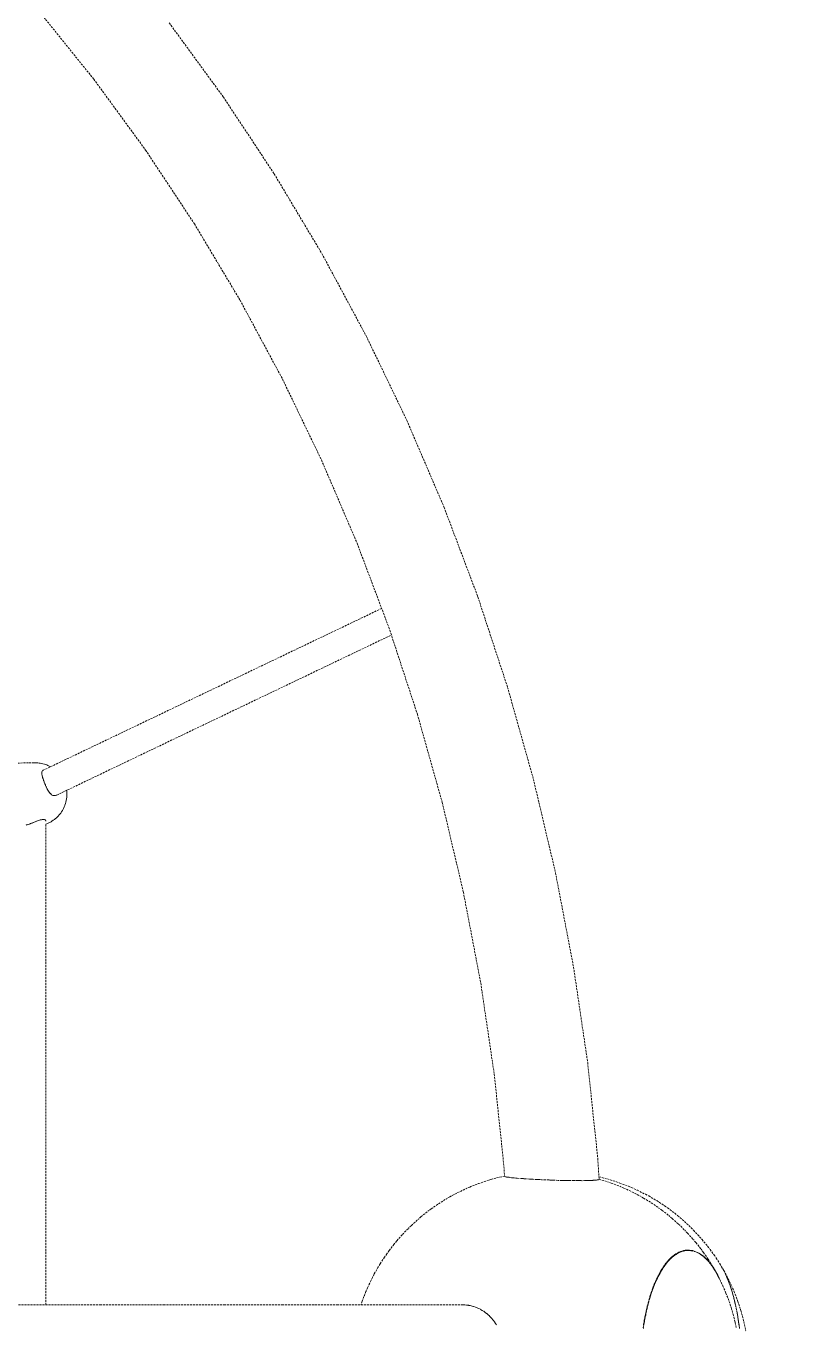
# Model space of a CAD drawing. Header units: millimetres. Extents: x -3308 to 2964, y -3155 to 3173.
# Drawn here: x 1099 to 1597, y 413 to 1241 of the extents above; entities that cross this region are included whole.
import ezdxf

# ---------------------------------------------------------------- set-up
doc = ezdxf.new("R2010")
doc.units = ezdxf.units.MM
doc.linetypes.add('HIDDEN', pattern=[1.905, 1.27, -0.635])
doc.layers.add('DIKOM_ЗОНА', color=90, linetype='Continuous')
doc.layers.add('DIKOM_ОБЪЕКТ', color=7, linetype='Continuous')

msp = doc.modelspace()

# ---------------------------------------------------------------- linework, layer by layer
at = {"layer": 'DIKOM_ЗОНА', "color": 3, "lineweight": 15}
msp.add_lwpolyline([(693.692, -2363.404, 0.3679002), (2964.216, 270.488), (2964.216, 516.8, 0.3679002), (693.692, 3150.693, 0.0687424), (35.058, 3150.693, 0.2995804), (-2457.405, 582.584, 0.0938746), (-2457.817, 210.366, 0.3002322), (35.058, -2363.404, 0.0687424)], format="xyb", close=True, dxfattribs=at)
at = {"layer": 'DIKOM_ОБЪЕКТ', "color": 7, "linetype": 'HIDDEN', "lineweight": 15}
for p, q in [((1108.158, 1249.161), (1142.463, 1206.568)), ((1190.456, 1242.51), (1224.921, 1195.34)), ((1142.425, 1206.619), (1175.43, 1161.448)), ((1224.921, 1195.34), (1257.373, 1146.302)), ((1175.43, 1161.448), (1206.506, 1114.488)), ((1257.373, 1146.302), (1287.734, 1095.511)), ((1206.506, 1114.488), (1235.58, 1065.85)), ((1287.734, 1095.511), (1315.935, 1043.086)), ((1235.58, 1065.85), (1262.586, 1015.647)), ((1315.935, 1043.086), (1341.91, 989.148)), ((1262.586, 1015.647), (1287.46, 963.995)), ((1341.91, 989.148), (1365.597, 933.824)), ((1287.46, 963.995), (1310.143, 911.016)), ((1365.597, 933.824), (1386.942, 877.244)), ((1310.143, 911.016), (1330.498, 857.06)), ((1325.835, 869.42), (1110.13, 766.267)), ((1386.942, 877.244), (1387.11, 876.765)), ((1387.11, 876.765), (1406.044, 819.117)), ((1330.415, 857.313), (1348.583, 801.996)), ((1118.895, 750.511), (1332.009, 852.459)), ((1406.044, 819.117), (1422.544, 760.481)), ((1348.583, 801.996), (1364.416, 745.731)), ((1104.523, 771.066), (1090.795, 770.842)), ((1105.445, 771.069), (1104.523, 771.066)), ((1105.445, 771.069), (1106.67, 771.019)), ((1106.67, 771.019), (1107.68, 770.903)), ((1107.68, 770.903), (1108.343, 770.82)), ((1108.343, 770.82), (1109.34, 770.627)), ((1109.34, 770.627), (1109.985, 770.482)), ((1110.963, 770.214), (1109.985, 770.482)), ((1111.583, 770.011), (1110.963, 770.214)), ((1112.535, 769.67), (1111.583, 770.011)), ((1109.303, 764.619), (1109.319, 764.865)), ((1109.313, 764.207), (1109.312, 764.476)), ((1109.338, 763.969), (1109.313, 764.189)), ((1109.328, 765.003), (1109.398, 765.31)), ((1109.364, 763.738), (1109.338, 763.969)), ((1109.446, 763.223), (1109.391, 763.601)), ((1109.405, 765.346), (1109.509, 765.631)), ((1109.569, 762.686), (1109.487, 763.041)), ((1109.714, 762.087), (1109.576, 762.65)), ((1109.677, 765.893), (1109.882, 766.1)), ((1109.824, 761.735), (1109.722, 762.058)), ((1109.891, 761.47), (1109.824, 761.735)), ((1109.887, 766.104), (1110.122, 766.261)), ((1113.12, 769.412), (1112.535, 769.67)), ((1114.04, 769.004), (1113.12, 769.412)), ((1114.897, 768.546), (1114.04, 769.004)), ((1110.01, 761.093), (1109.89, 761.47)), ((1110.084, 760.858), (1110.01, 761.093)), ((1110.302, 760.186), (1110.123, 760.749)), ((1110.47, 759.733), (1110.341, 760.077)), ((1110.545, 759.496), (1110.47, 759.733)), ((1110.713, 759.04), (1110.557, 759.458)), ((1110.806, 758.791), (1110.713, 759.04)), ((1111.079, 758.068), (1110.849, 758.688)), ((1111.27, 757.62), (1111.115, 757.983)), ((1111.371, 757.347), (1111.27, 757.62)), ((1111.556, 756.911), (1111.387, 757.308)), ((1111.675, 756.63), (1111.556, 756.911)), ((1111.969, 755.957), (1111.724, 756.531)), ((1112.226, 755.424), (1112.03, 755.828)), ((1112.553, 754.739), (1112.308, 755.234)), ((1112.787, 754.304), (1112.638, 754.569)), ((1112.962, 753.958), (1112.787, 754.304)), ((1113.142, 753.649), (1112.977, 753.931)), ((1113.313, 753.354), (1113.142, 753.649)), ((1125.144, 753.166), (1125.102, 753.479)), ((1422.544, 760.481), (1436.571, 700.992)), ((1113.669, 752.788), (1113.433, 753.175)), ((1113.827, 752.565), (1113.669, 752.788)), ((1114.021, 752.291), (1113.827, 752.565)), ((1114.225, 752.042), (1114.036, 752.27)), ((1114.395, 751.819), (1114.225, 752.042)), ((1114.685, 751.498), (1114.41, 751.801)), ((1115.17, 751.04), (1114.789, 751.385)), ((1115.568, 750.736), (1115.344, 750.911)), ((1115.958, 750.501), (1115.568, 750.736)), ((1116.371, 750.318), (1116.002, 750.48)), ((1116.79, 750.198), (1116.385, 750.312)), ((1117.214, 750.14), (1116.805, 750.195)), ((1117.624, 750.144), (1117.215, 750.14)), ((1117.641, 750.143), (1118.047, 750.205)), ((1118.064, 750.209), (1118.471, 750.327)), ((1118.487, 750.333), (1118.895, 750.51)), ((1124.068, 744.121), (1124.388, 745.068)), ((1124.388, 745.068), (1124.661, 746.039)), ((1124.661, 746.039), (1124.883, 747.029)), ((1124.883, 747.029), (1125.056, 748.036)), ((1125.056, 748.036), (1125.177, 749.054)), ((1125.23, 752.14), (1125.144, 753.166)), ((1125.247, 750.08), (1125.177, 749.054)), ((1125.23, 752.14), (1125.264, 751.11)), ((1125.247, 750.08), (1125.264, 751.11)), ((1364.416, 745.731), (1377.876, 688.647)), ((1119.027, 736.401), (1119.744, 737.101)), ((1119.744, 737.101), (1120.423, 737.857)), ((1120.734, 738.244), (1120.423, 737.857)), ((1120.734, 738.244), (1121.356, 739.028)), ((1121.356, 739.028), (1121.936, 739.86)), ((1121.936, 739.86), (1122.473, 740.736)), ((1122.678, 741.082), (1122.473, 740.736)), ((1122.678, 741.082), (1123.154, 741.969)), ((1123.154, 741.969), (1123.583, 742.891)), ((1123.583, 742.891), (1123.965, 743.846)), ((1124.068, 744.121), (1123.965, 743.846)), ((1099.236, 731.339), (1099.511, 731.425)), ((1099.511, 731.425), (1099.895, 731.546)), ((1099.916, 731.552), (1100.307, 731.668)), ((1100.307, 731.668), (1100.61, 731.777)), ((1100.647, 731.79), (1101.368, 732.036)), ((1101.448, 732.062), (1101.809, 732.199)), ((1101.809, 732.199), (1102.116, 732.316)), ((1102.135, 732.323), (1102.679, 732.519)), ((1102.679, 732.519), (1102.876, 732.6)), ((1102.894, 732.608), (1103.103, 732.69)), ((1103.103, 732.69), (1103.638, 732.902)), ((1103.656, 732.908), (1104.004, 733.037)), ((1104.004, 733.037), (1104.394, 733.203)), ((1104.521, 733.253), (1105.133, 733.494)), ((1105.149, 733.5), (1105.466, 733.616)), ((1105.466, 733.616), (1105.847, 733.772)), ((1105.861, 733.778), (1106.16, 733.891)), ((1106.16, 733.891), (1106.538, 734.034)), ((1106.551, 734.039), (1107.18, 734.254)), ((1107.215, 734.267), (1107.837, 734.48)), ((1107.848, 734.484), (1108.336, 734.627)), ((1108.443, 734.658), (1108.988, 734.787)), ((1108.997, 734.788), (1109.501, 734.876)), ((1109.509, 734.877), (1109.971, 734.924)), ((1110.394, 734.932), (1109.978, 734.924)), ((1110.769, 734.9), (1110.401, 734.932)), ((1111.093, 734.829), (1110.775, 734.899)), ((1111.365, 734.72), (1111.158, 734.803)), ((1111.594, 734.569), (1111.37, 734.718)), ((1111.772, 734.378), (1111.598, 734.566)), ((1111.961, 733.931), (1111.898, 734.166)), ((1111.966, 425.682), (1111.967, 732.036)), ((1111.967, 732.036), (1112.834, 732.354)), ((1112.834, 732.354), (1113.761, 732.775)), ((1114.328, 733.048), (1113.761, 732.775)), ((1114.328, 733.048), (1115.219, 733.533)), ((1115.741, 733.854), (1115.219, 733.533)), ((1115.741, 733.854), (1116.59, 734.399)), ((1116.59, 734.399), (1117.409, 735.009)), ((1117.863, 735.359), (1117.409, 735.009)), ((1117.863, 735.359), (1118.633, 736.018)), ((1119.027, 736.401), (1118.633, 736.018)), ((1436.571, 700.992), (1448.093, 640.791)), ((1377.876, 688.647), (1388.931, 630.88)), ((1448.093, 640.791), (1457.082, 580.016)), ((1388.931, 630.88), (1397.557, 572.563)), ((1457.082, 580.016), (1463.518, 518.812)), ((1397.557, 572.563), (1403.733, 513.833)), ((1403.733, 513.833), (1404.128, 507.545)), ((1463.518, 518.812), (1464.349, 505.591)), ((1395.406, 505.541), (1392.859, 504.723)), ((1395.406, 505.541), (1401.071, 507.072)), ((1401.071, 507.072), (1404.118, 507.71)), ((1404.653, 507.308), (1404.361, 507.461)), ((1405.236, 507.148), (1404.701, 507.283)), ((1406.114, 507.025), (1405.348, 507.12)), ((1406.512, 506.997), (1406.224, 507.011)), ((1406.796, 506.959), (1406.512, 506.997)), ((1407.047, 506.925), (1406.796, 506.959)), ((1408.47, 506.688), (1407.329, 506.861)), ((1408.985, 506.631), (1408.653, 506.661)), ((1409.96, 506.541), (1408.985, 506.631)), ((1410.18, 506.521), (1409.96, 506.541)), ((1411.204, 506.473), (1410.18, 506.521)), ((1411.642, 506.421), (1411.204, 506.473)), ((1411.869, 506.393), (1411.642, 506.421)), ((1413.506, 506.259), (1411.902, 506.389)), ((1415.534, 506.117), (1413.804, 506.231)), ((1415.871, 506.095), (1415.575, 506.114)), ((1416.163, 506.086), (1415.871, 506.095)), ((1417.712, 505.939), (1416.163, 506.086)), ((1418.089, 505.904), (1417.712, 505.939)), ((1420.021, 505.788), (1418.089, 505.904)), ((1420.261, 505.774), (1420.021, 505.788)), ((1421.756, 505.726), (1420.435, 505.763)), ((1422.444, 505.666), (1421.756, 505.727)), ((1422.892, 505.626), (1422.444, 505.666)), ((1424.961, 505.509), (1422.893, 505.626)), ((1425.442, 505.482), (1424.961, 505.509)), ((1426.498, 505.453), (1425.442, 505.482)), ((1427.552, 505.425), (1426.498, 505.453)), ((1427.89, 505.416), (1427.552, 505.425)), ((1430.198, 505.289), (1428.06, 505.402)), ((1430.731, 505.261), (1430.198, 505.289)), ((1432.463, 505.221), (1430.731, 505.261)), ((1432.876, 505.204), (1432.463, 505.221)), ((1433.428, 505.182), (1432.876, 505.204)), ((1434.617, 505.163), (1433.428, 505.182)), ((1435.566, 505.1), (1434.617, 505.163)), ((1436.134, 505.062), (1435.566, 505.1)), ((1438.248, 504.979), (1436.134, 505.062)), ((1438.826, 504.956), (1438.248, 504.979)), ((1440.897, 504.931), (1438.826, 504.956)), ((1441.476, 504.924), (1440.897, 504.931)), ((1442.035, 504.933), (1441.476, 504.924)), ((1443.494, 504.891), (1442.035, 504.933)), ((1459.76, 504.939), (1458.936, 504.883)), ((1460.046, 504.959), (1459.76, 504.939)), ((1460.38, 504.981), (1460.046, 504.959)), ((1460.635, 505.017), (1460.38, 504.981)), ((1461.302, 505.031), (1460.635, 505.017)), ((1461.578, 505.037), (1461.302, 505.031)), ((1462.368, 505.112), (1461.578, 505.037)), ((1462.597, 505.133), (1462.368, 505.112)), ((1463.035, 505.226), (1462.6, 505.133)), ((1463.829, 505.312), (1463.395, 505.237)), ((1464.201, 505.464), (1463.954, 505.333)), ((1464.246, 507.233), (1469.607, 505.888)), ((1464.337, 505.787), (1469.609, 504.101)), ((1469.607, 505.888), (1475.346, 504.101)), ((1369.173, 494.428), (1374.248, 497.175)), ((1374.248, 497.175), (1379.476, 499.62)), ((1381.917, 500.723), (1379.476, 499.62)), ((1381.917, 500.723), (1387.329, 502.882)), ((1387.329, 502.882), (1392.859, 504.723)), ((1444.069, 504.874), (1443.494, 504.891)), ((1444.75, 504.877), (1444.069, 504.874)), ((1446.019, 504.83), (1444.75, 504.877)), ((1446.586, 504.809), (1446.019, 504.83)), ((1448.451, 504.794), (1446.586, 504.809)), ((1449.001, 504.79), (1448.451, 504.794)), ((1450.644, 504.83), (1449.001, 504.79)), ((1451.294, 504.821), (1450.768, 504.828)), ((1451.928, 504.837), (1451.294, 504.821)), ((1452.955, 504.802), (1451.928, 504.837)), ((1453.455, 504.786), (1452.955, 504.802)), ((1454.993, 504.791), (1453.593, 504.786)), ((1455.459, 504.793), (1454.993, 504.791)), ((1456.863, 504.859), (1455.459, 504.793)), ((1457.289, 504.859), (1457.012, 504.866)), ((1458.554, 504.878), (1457.289, 504.859)), ((1458.936, 504.883), (1458.554, 504.878)), ((1472.125, 503.293), (1469.609, 504.101)), ((1472.125, 503.293), (1477.563, 501.201)), ((1475.346, 504.101), (1477.533, 503.293)), ((1477.533, 503.293), (1483.126, 501.201)), ((1480.015, 500.093), (1477.563, 501.201)), ((1480.015, 500.093), (1485.273, 497.711)), ((1483.126, 501.201), (1488.59, 498.796)), ((1485.273, 497.711), (1490.381, 495.027)), ((1488.59, 498.796), (1493.91, 496.085)), ((1357.367, 486.794), (1362.026, 490.078)), ((1362.026, 490.078), (1366.87, 493.08)), ((1369.173, 494.428), (1366.87, 493.08)), ((1492.697, 493.672), (1490.381, 495.027)), ((1492.697, 493.672), (1497.579, 490.73)), ((1493.91, 496.085), (1495.945, 495.027)), ((1495.945, 495.027), (1501.052, 492.048)), ((1497.579, 490.73), (1502.277, 487.504)), ((1501.052, 492.048), (1505.981, 488.781)), ((1505.981, 488.781), (1507.877, 487.504)), ((1350.846, 481.749), (1348.82, 480)), ((1350.846, 481.749), (1355.23, 485.251)), ((1357.367, 486.794), (1355.23, 485.251)), ((1504.429, 485.951), (1502.277, 487.504)), ((1504.429, 485.951), (1508.857, 482.504)), ((1507.877, 487.504), (1512.55, 484.004)), ((1510.899, 480.741), (1508.857, 482.504)), ((1510.899, 480.741), (1515.034, 477.102)), ((1512.55, 484.004), (1514.355, 482.504)), ((1514.355, 482.504), (1518.749, 478.796)), ((1339.054, 470.53), (1342.825, 474.382)), ((1344.732, 476.308), (1342.825, 474.382)), ((1344.732, 476.308), (1348.82, 480)), ((1515.034, 477.102), (1518.939, 473.215)), ((1518.749, 478.796), (1522.917, 474.837)), ((1520.78, 471.356), (1518.939, 473.215)), ((1522.917, 474.837), (1524.55, 473.215)), ((1524.55, 473.215), (1528.404, 469.093)), ((1330.662, 460.287), (1333.836, 464.479)), ((1335.531, 466.45), (1333.836, 464.479)), ((1335.531, 466.45), (1339.054, 470.53)), ((1520.78, 471.356), (1524.356, 467.322)), ((1526.07, 465.33), (1524.356, 467.322)), ((1526.07, 465.33), (1529.299, 461.182)), ((1528.404, 469.093), (1529.928, 467.322)), ((1529.928, 467.322), (1533.45, 463.069)), ((1324.867, 451.823), (1327.586, 455.958)), ((1329.101, 458.221), (1327.586, 455.958)), ((1330.662, 460.287), (1329.101, 458.221)), ((1508.96, 454.21), (1510.885, 456.061)), ((1510.786, 455.855), (1509.067, 454.178)), ((1509.632, 455.168), (1510.521, 456.002)), ((1511.42, 456.764), (1510.521, 456.002)), ((1512.597, 457.31), (1510.786, 455.855)), ((1510.885, 456.061), (1512.858, 457.588)), ((1511.42, 456.764), (1512.332, 457.455)), ((1512.332, 457.455), (1513.264, 458.084)), ((1514.471, 458.5), (1512.597, 457.31)), ((1512.858, 457.588), (1514.871, 458.784)), ((1514.214, 458.649), (1513.264, 458.084)), ((1514.214, 458.649), (1515.179, 459.146)), ((1516.373, 459.396), (1514.471, 458.5)), ((1514.871, 458.784), (1516.91, 459.639)), ((1516.154, 459.574), (1515.179, 459.146)), ((1516.154, 459.574), (1517.136, 459.929)), ((1518.297, 459.994), (1516.373, 459.396)), ((1516.91, 459.639), (1518.297, 459.994)), ((1518.122, 460.21), (1517.136, 459.929)), ((1518.122, 460.21), (1519.108, 460.411)), ((1520.215, 460.29), (1518.297, 459.994)), ((1518.969, 460.155), (1518.297, 459.994)), ((1518.969, 460.155), (1520.215, 460.29)), ((1520.09, 460.533), (1519.108, 460.411)), ((1520.09, 460.533), (1521.065, 460.57)), ((1521.036, 460.325), (1520.215, 460.29)), ((1522.123, 460.289), (1520.215, 460.29)), ((1521.036, 460.325), (1522.123, 460.289)), ((1521.065, 460.57), (1522.041, 460.524)), ((1523.026, 460.397), (1522.041, 460.524)), ((1523.103, 460.152), (1522.123, 460.289)), ((1524.082, 459.983), (1522.123, 460.289)), ((1523.026, 460.397), (1524.016, 460.189)), ((1523.103, 460.152), (1524.082, 459.983)), ((1525.008, 459.904), (1524.016, 460.189)), ((1526.089, 459.344), (1524.082, 459.983)), ((1525.008, 459.904), (1525.997, 459.543)), ((1526.98, 459.108), (1525.997, 459.543)), ((1528.083, 458.374), (1526.089, 459.344)), ((1526.98, 459.108), (1527.953, 458.601)), ((1528.913, 458.023), (1527.953, 458.601)), ((1530.052, 457.075), (1528.083, 458.374)), ((1528.913, 458.023), (1529.855, 457.376)), ((1530.88, 459.09), (1529.299, 461.182)), ((1530.778, 456.662), (1529.855, 457.376)), ((1531.959, 455.477), (1530.052, 457.075)), ((1530.778, 456.662), (1531.69, 455.873)), ((1533.747, 454.861), (1530.88, 459.09)), ((1531.69, 455.873), (1532.595, 455.009)), ((1533.773, 453.623), (1531.959, 455.477)), ((1533.45, 463.069), (1534.86, 461.182)), ((1538.034, 456.83), (1534.86, 461.182)), ((1539.327, 454.86), (1538.034, 456.83)), ((1321.149, 445.356), (1323.489, 449.516)), ((1324.867, 451.823), (1323.489, 449.516)), ((1504.137, 447.548), (1502.604, 444.833)), ((1503.781, 447.456), (1503.007, 446.099)), ((1503.566, 446.815), (1505.293, 449.576)), ((1503.781, 447.456), (1504.57, 448.75)), ((1505.739, 450.03), (1504.137, 447.548)), ((1505.376, 449.982), (1504.57, 448.75)), ((1505.293, 449.576), (1507.093, 452.045)), ((1505.376, 449.982), (1506.199, 451.151)), ((1505.739, 450.03), (1507.392, 452.249)), ((1506.199, 451.151), (1507.036, 452.255)), ((1507.888, 453.294), (1507.036, 452.255)), ((1507.093, 452.045), (1508.96, 454.21)), ((1509.067, 454.178), (1507.392, 452.249)), ((1507.888, 453.294), (1508.754, 454.265)), ((1509.632, 455.168), (1508.754, 454.265)), ((1533.489, 454.072), (1532.595, 455.009)), ((1533.489, 454.072), (1534.372, 453.063)), ((1533.747, 454.861), (1535.191, 452.703)), ((1535.528, 451.494), (1533.773, 453.623)), ((1535.241, 451.986), (1534.372, 453.063)), ((1535.191, 452.703), (1536.587, 450.365)), ((1535.241, 451.986), (1536.095, 450.841)), ((1537.241, 449.064), (1535.528, 451.494)), ((1536.933, 449.63), (1536.095, 450.841)), ((1538.552, 447.018), (1536.587, 450.365)), ((1536.933, 449.63), (1537.752, 448.355)), ((1538.879, 446.377), (1537.241, 449.064)), ((1537.752, 448.355), (1538.552, 447.018)), ((1539.334, 445.615), (1538.552, 447.018)), ((1541.718, 451.151), (1539.327, 454.86)), ((1542.433, 449.982), (1541.718, 451.151)), ((1542.433, 449.982), (1543.133, 448.75)), ((1543.818, 447.456), (1543.133, 448.75)), ((1543.787, 447.515), (1545.636, 444.193)), ((1543.818, 447.456), (1544.491, 446.099)), ((1316.858, 436.602), (1318.723, 440.57)), ((1319.91, 443.041), (1318.723, 440.57)), ((1321.149, 445.356), (1319.91, 443.041)), ((1498.899, 436.895), (1500.361, 440.46)), ((1499.33, 438.32), (1500.032, 440.003)), ((1501.14, 441.881), (1499.744, 438.683)), ((1500.032, 440.003), (1500.753, 441.624)), ((1500.361, 440.46), (1501.919, 443.771)), ((1501.491, 443.181), (1500.753, 441.624)), ((1502.604, 444.833), (1501.14, 441.881)), ((1501.491, 443.181), (1502.244, 444.673)), ((1501.919, 443.771), (1503.566, 446.815)), ((1502.244, 444.673), (1503.007, 446.099)), ((1540.419, 443.482), (1538.879, 446.377)), ((1539.334, 445.615), (1540.106, 444.138)), ((1540.865, 442.59), (1540.106, 444.138)), ((1540.419, 443.482), (1541.677, 440.885)), ((1540.865, 442.59), (1541.14, 441.995)), ((1543.46, 437.206), (1541.677, 440.885)), ((1545.155, 444.673), (1544.491, 446.099)), ((1544.704, 445.642), (1545.1, 444.833)), ((1545.1, 444.833), (1546.372, 441.881)), ((1545.808, 443.181), (1545.155, 444.673)), ((1545.636, 444.193), (1547.287, 440.885)), ((1545.808, 443.181), (1546.449, 441.624)), ((1546.372, 441.881), (1547.585, 438.683)), ((1547.076, 440.003), (1546.449, 441.624)), ((1547.686, 438.32), (1547.076, 440.003)), ((1547.287, 440.885), (1549.203, 436.828)), ((1313.424, 427.924), (1314.814, 431.62)), ((1315.809, 434.176), (1314.814, 431.62)), ((1316.858, 436.602), (1315.809, 434.176)), ((1497.187, 431.59), (1496.04, 427.71)), ((1496.179, 429.006), (1496.762, 431)), ((1496.29, 429.077), (1497.54, 433.096)), ((1496.762, 431), (1497.363, 432.916)), ((1498.425, 435.252), (1497.187, 431.59)), ((1497.363, 432.916), (1497.993, 434.775)), ((1497.54, 433.096), (1498.899, 436.895)), ((1498.65, 436.577), (1497.993, 434.775)), ((1499.744, 438.683), (1498.425, 435.252)), ((1498.65, 436.577), (1499.33, 438.32)), ((1545.112, 433.181), (1543.46, 437.206)), ((1545.112, 433.181), (1546.528, 429.698)), ((1547.585, 438.683), (1548.731, 435.252)), ((1548.277, 436.577), (1547.686, 438.32)), ((1548.277, 436.577), (1548.847, 434.775)), ((1548.731, 435.252), (1549.807, 431.59)), ((1549.394, 432.916), (1548.847, 434.775)), ((1550.636, 433.423), (1549.203, 436.828)), ((1549.918, 431), (1549.394, 432.916)), ((1549.807, 431.59), (1550.803, 427.71)), ((1550.423, 429.006), (1549.918, 431)), ((1552.798, 427.807), (1550.636, 433.423)), ((1060.153, 425.682), (1103.996, 425.682)), ((1103.996, 425.682), (1146.225, 425.682)), ((1146.225, 425.682), (1186.756, 425.682)), ((1186.756, 425.682), (1225.506, 425.682)), ((1225.506, 425.682), (1262.397, 425.682)), ((1262.397, 425.682), (1297.354, 425.682)), ((1297.354, 425.682), (1330.305, 425.682)), ((1313.424, 427.924), (1312.639, 425.682)), ((1330.305, 425.682), (1361.186, 425.682)), ((1361.186, 425.682), (1377.467, 425.682)), ((1378.792, 425.615), (1377.467, 425.682)), ((1379.801, 425.564), (1378.792, 425.615)), ((1381.099, 425.367), (1379.803, 425.564)), ((1381.365, 425.326), (1381.099, 425.367)), ((1381.734, 425.272), (1381.365, 425.326)), ((1382.102, 425.218), (1381.734, 425.272)), ((1383.402, 424.891), (1382.101, 425.218)), ((1384.379, 424.647), (1383.47, 424.874)), ((1385.643, 424.191), (1384.379, 424.647)), ((1386.288, 423.959), (1385.643, 424.191)), ((1386.578, 423.854), (1386.288, 423.959)), ((1387.101, 423.602), (1386.578, 423.854)), ((1387.807, 423.274), (1387.101, 423.602)), ((1388.721, 422.847), (1387.807, 423.274)), ((1389.9, 422.144), (1388.721, 422.847)), ((1494.049, 420.324), (1494.546, 422.578)), ((1494.994, 423.638), (1494.055, 419.387)), ((1495.157, 424.865), (1494.146, 420.483)), ((1494.546, 422.578), (1495.068, 424.784)), ((1496.04, 427.71), (1494.994, 423.638)), ((1495.614, 426.93), (1495.068, 424.784)), ((1495.157, 424.865), (1496.29, 429.077)), ((1495.614, 426.93), (1496.179, 429.006)), ((1546.528, 429.698), (1547.925, 425.678)), ((1548.795, 422.895), (1547.925, 425.678)), ((1549.984, 418.914), (1548.795, 422.895)), ((1550.914, 426.93), (1550.423, 429.006)), ((1550.803, 427.71), (1551.712, 423.638)), ((1550.914, 426.93), (1551.389, 424.784)), ((1551.843, 422.578), (1551.389, 424.784)), ((1551.712, 423.638), (1552.529, 419.387)), ((1552.274, 420.324), (1551.843, 422.578)), ((1552.798, 427.807), (1553.984, 424.177)), ((1554.638, 422.028), (1553.984, 424.177)), ((1390.227, 421.949), (1389.9, 422.144)), ((1390.757, 421.633), (1390.227, 421.949)), ((1391.855, 420.815), (1390.757, 421.633)), ((1392.653, 420.221), (1391.855, 420.815)), ((1393.589, 419.386), (1392.763, 420.12)), ((1394.449, 418.622), (1393.692, 419.294)), ((1394.617, 418.439), (1394.449, 418.622)), ((1395.416, 417.593), (1394.617, 418.439)), ((1396.121, 416.848), (1395.416, 417.593)), ((1396.528, 416.321), (1396.121, 416.848)), ((1396.989, 415.725), (1396.528, 416.321)), ((1397.618, 414.912), (1396.989, 415.725)), ((1398.3, 413.825), (1397.618, 414.912)), ((1493.26, 415.943), (1492.502, 411.257)), ((1493.235, 415.018), (1492.54, 410.572)), ((1492.748, 413.379), (1493.147, 415.714)), ((1493.147, 415.714), (1493.582, 418.032)), ((1494.055, 419.387), (1493.235, 415.018)), ((1494.146, 420.483), (1493.26, 415.943)), ((1493.582, 418.032), (1494.049, 420.324)), ((1551.032, 414.703), (1549.984, 418.914)), ((1551.751, 411.276), (1551.032, 414.703)), ((1552.68, 418.032), (1552.274, 420.324)), ((1552.529, 419.387), (1553.24, 415.018)), ((1553.058, 415.714), (1552.68, 418.032)), ((1553.405, 413.379), (1553.058, 415.714)), ((1553.24, 415.018), (1553.844, 410.572)), ((1554.638, 422.028), (1555.645, 418.618)), ((1555.645, 418.618), (1556.547, 414.984)), ((1556.547, 414.984), (1557.78, 409.128)), ((1398.945, 412.83), (1398.375, 413.707)), ((1492.387, 411.041), (1492.748, 413.379)), ((1553.718, 411.041), (1553.405, 413.379))]:
    msp.add_line(p, q, dxfattribs=at)

doc.saveas('drawing.dxf')
